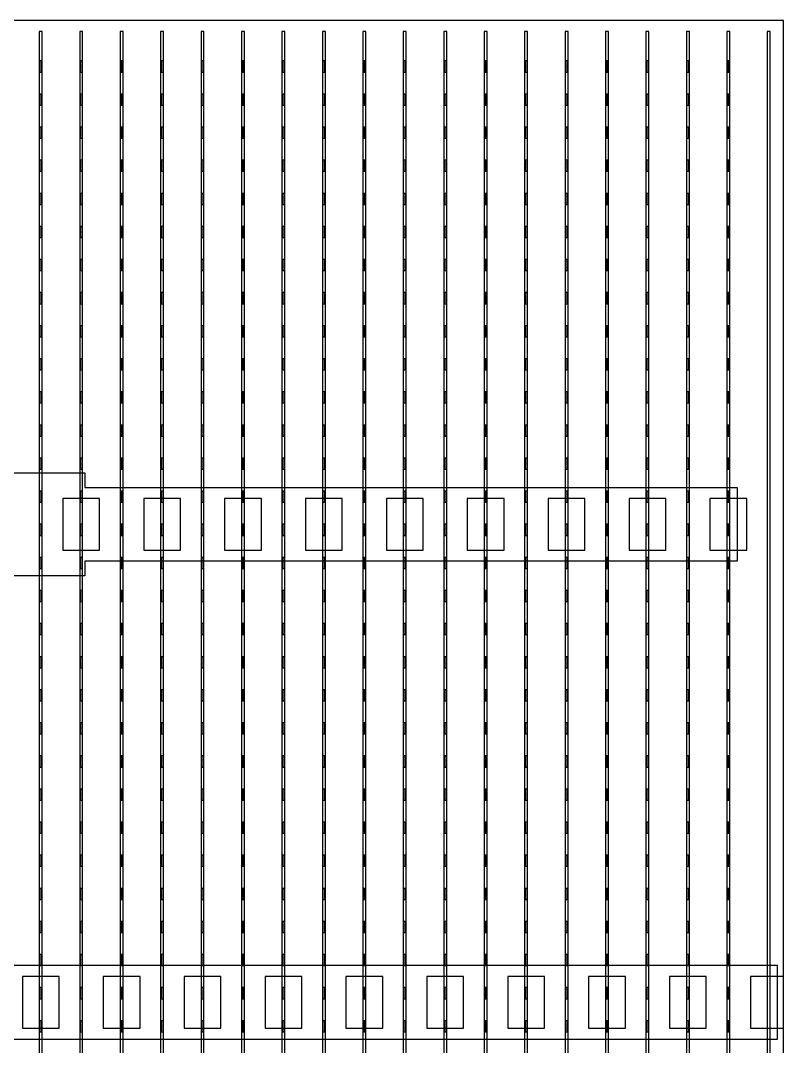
# Model space of a CAD drawing. Header units: millimetres. Extents: x -18 to 142, y -7 to 153.
# Drawn here: x 51.44 to 61.82, y 6.1 to 20.05 of the extents above; entities that cross this region are included whole.
import ezdxf

# ---------------------------------------------------------------- set-up
doc = ezdxf.new("R2010")
doc.units = ezdxf.units.MM
for name, color, linetype in [('BUSBARS', 3, 'Continuous'), ('CONTACT_PADS', 2, 'Continuous'), ('FINGERS', 1, 'Continuous'), ('INSULATION', 2, 'Continuous')]:
    doc.layers.add(name, color=color, linetype=linetype)

msp = doc.modelspace()

# ---------------------------------------------------------------- linework, layer by layer
at = {"layer": 'BUSBARS'}
for points in [[(61.19, 13.7), (61.19, 12.7), (52.32, 12.7), (52.32, 12.5), (51.12, 12.5), (51.12, 12.7), (42.25, 12.7), (42.25, 13.7), (51.12, 13.7), (51.12, 13.9), (52.32, 13.9), (52.32, 13.7), (61.19, 13.7)], [(61.74, 6.2), (61.74, 7.2), (41.7, 7.2), (41.7, 6.2), (61.74, 6.2)]]:
    msp.add_lwpolyline(points, close=True, dxfattribs=at)
at = {"layer": 'CONTACT_PADS'}
for points in [[(51.733, 19.35), (51.733, 19.5), (51.708, 19.5), (51.708, 19.35), (51.733, 19.35)], [(52.283, 19.35), (52.283, 19.5), (52.258, 19.5), (52.258, 19.35), (52.283, 19.35)], [(52.833, 19.35), (52.833, 19.5), (52.808, 19.5), (52.808, 19.35), (52.833, 19.35)], [(53.383, 19.35), (53.383, 19.5), (53.358, 19.5), (53.358, 19.35), (53.383, 19.35)], [(53.933, 19.35), (53.933, 19.5), (53.908, 19.5), (53.908, 19.35), (53.933, 19.35)], [(54.483, 19.35), (54.483, 19.5), (54.458, 19.5), (54.458, 19.35), (54.483, 19.35)], [(55.033, 19.35), (55.033, 19.5), (55.008, 19.5), (55.008, 19.35), (55.033, 19.35)], [(55.583, 19.35), (55.583, 19.5), (55.558, 19.5), (55.558, 19.35), (55.583, 19.35)], [(56.133, 19.35), (56.133, 19.5), (56.108, 19.5), (56.108, 19.35), (56.133, 19.35)], [(56.683, 19.35), (56.683, 19.5), (56.658, 19.5), (56.658, 19.35), (56.683, 19.35)], [(57.233, 19.35), (57.233, 19.5), (57.208, 19.5), (57.208, 19.35), (57.233, 19.35)], [(57.783, 19.35), (57.783, 19.5), (57.758, 19.5), (57.758, 19.35), (57.783, 19.35)], [(58.333, 19.35), (58.333, 19.5), (58.308, 19.5), (58.308, 19.35), (58.333, 19.35)], [(58.883, 19.35), (58.883, 19.5), (58.858, 19.5), (58.858, 19.35), (58.883, 19.35)], [(59.433, 19.35), (59.433, 19.5), (59.408, 19.5), (59.408, 19.35), (59.433, 19.35)], [(59.983, 19.35), (59.983, 19.5), (59.958, 19.5), (59.958, 19.35), (59.983, 19.35)], [(60.533, 19.35), (60.533, 19.5), (60.508, 19.5), (60.508, 19.35), (60.533, 19.35)], [(61.083, 19.35), (61.083, 19.5), (61.058, 19.5), (61.058, 19.35), (61.083, 19.35)], [(51.733, 18.9), (51.733, 19.05), (51.708, 19.05), (51.708, 18.9), (51.733, 18.9)], [(52.283, 18.9), (52.283, 19.05), (52.258, 19.05), (52.258, 18.9), (52.283, 18.9)], [(52.833, 18.9), (52.833, 19.05), (52.808, 19.05), (52.808, 18.9), (52.833, 18.9)], [(53.383, 18.9), (53.383, 19.05), (53.358, 19.05), (53.358, 18.9), (53.383, 18.9)], [(53.933, 18.9), (53.933, 19.05), (53.908, 19.05), (53.908, 18.9), (53.933, 18.9)], [(54.483, 18.9), (54.483, 19.05), (54.458, 19.05), (54.458, 18.9), (54.483, 18.9)], [(55.033, 18.9), (55.033, 19.05), (55.008, 19.05), (55.008, 18.9), (55.033, 18.9)], [(55.583, 18.9), (55.583, 19.05), (55.558, 19.05), (55.558, 18.9), (55.583, 18.9)], [(56.133, 18.9), (56.133, 19.05), (56.108, 19.05), (56.108, 18.9), (56.133, 18.9)], [(56.683, 18.9), (56.683, 19.05), (56.658, 19.05), (56.658, 18.9), (56.683, 18.9)], [(57.233, 18.9), (57.233, 19.05), (57.208, 19.05), (57.208, 18.9), (57.233, 18.9)], [(57.783, 18.9), (57.783, 19.05), (57.758, 19.05), (57.758, 18.9), (57.783, 18.9)], [(58.333, 18.9), (58.333, 19.05), (58.308, 19.05), (58.308, 18.9), (58.333, 18.9)], [(58.883, 18.9), (58.883, 19.05), (58.858, 19.05), (58.858, 18.9), (58.883, 18.9)], [(59.433, 18.9), (59.433, 19.05), (59.408, 19.05), (59.408, 18.9), (59.433, 18.9)], [(59.983, 18.9), (59.983, 19.05), (59.958, 19.05), (59.958, 18.9), (59.983, 18.9)], [(60.533, 18.9), (60.533, 19.05), (60.508, 19.05), (60.508, 18.9), (60.533, 18.9)], [(61.083, 18.9), (61.083, 19.05), (61.058, 19.05), (61.058, 18.9), (61.083, 18.9)], [(51.733, 18.45), (51.733, 18.6), (51.708, 18.6), (51.708, 18.45), (51.733, 18.45)], [(52.283, 18.45), (52.283, 18.6), (52.258, 18.6), (52.258, 18.45), (52.283, 18.45)], [(52.833, 18.45), (52.833, 18.6), (52.808, 18.6), (52.808, 18.45), (52.833, 18.45)], [(53.383, 18.45), (53.383, 18.6), (53.358, 18.6), (53.358, 18.45), (53.383, 18.45)], [(53.933, 18.45), (53.933, 18.6), (53.908, 18.6), (53.908, 18.45), (53.933, 18.45)], [(54.483, 18.45), (54.483, 18.6), (54.458, 18.6), (54.458, 18.45), (54.483, 18.45)], [(55.033, 18.45), (55.033, 18.6), (55.008, 18.6), (55.008, 18.45), (55.033, 18.45)], [(55.583, 18.45), (55.583, 18.6), (55.558, 18.6), (55.558, 18.45), (55.583, 18.45)], [(56.133, 18.45), (56.133, 18.6), (56.108, 18.6), (56.108, 18.45), (56.133, 18.45)], [(56.683, 18.45), (56.683, 18.6), (56.658, 18.6), (56.658, 18.45), (56.683, 18.45)], [(57.233, 18.45), (57.233, 18.6), (57.208, 18.6), (57.208, 18.45), (57.233, 18.45)], [(57.783, 18.45), (57.783, 18.6), (57.758, 18.6), (57.758, 18.45), (57.783, 18.45)], [(58.333, 18.45), (58.333, 18.6), (58.308, 18.6), (58.308, 18.45), (58.333, 18.45)], [(58.883, 18.45), (58.883, 18.6), (58.858, 18.6), (58.858, 18.45), (58.883, 18.45)], [(59.433, 18.45), (59.433, 18.6), (59.408, 18.6), (59.408, 18.45), (59.433, 18.45)], [(59.983, 18.45), (59.983, 18.6), (59.958, 18.6), (59.958, 18.45), (59.983, 18.45)], [(60.533, 18.45), (60.533, 18.6), (60.508, 18.6), (60.508, 18.45), (60.533, 18.45)], [(61.083, 18.45), (61.083, 18.6), (61.058, 18.6), (61.058, 18.45), (61.083, 18.45)], [(51.733, 18), (51.733, 18.15), (51.708, 18.15), (51.708, 18), (51.733, 18)], [(52.283, 18), (52.283, 18.15), (52.258, 18.15), (52.258, 18), (52.283, 18)], [(52.833, 18), (52.833, 18.15), (52.808, 18.15), (52.808, 18), (52.833, 18)], [(53.383, 18), (53.383, 18.15), (53.358, 18.15), (53.358, 18), (53.383, 18)], [(53.933, 18), (53.933, 18.15), (53.908, 18.15), (53.908, 18), (53.933, 18)], [(54.483, 18), (54.483, 18.15), (54.458, 18.15), (54.458, 18), (54.483, 18)], [(55.033, 18), (55.033, 18.15), (55.008, 18.15), (55.008, 18), (55.033, 18)], [(55.583, 18), (55.583, 18.15), (55.558, 18.15), (55.558, 18), (55.583, 18)], [(56.133, 18), (56.133, 18.15), (56.108, 18.15), (56.108, 18), (56.133, 18)], [(56.683, 18), (56.683, 18.15), (56.658, 18.15), (56.658, 18), (56.683, 18)], [(57.233, 18), (57.233, 18.15), (57.208, 18.15), (57.208, 18), (57.233, 18)], [(57.783, 18), (57.783, 18.15), (57.758, 18.15), (57.758, 18), (57.783, 18)], [(58.333, 18), (58.333, 18.15), (58.308, 18.15), (58.308, 18), (58.333, 18)], [(58.883, 18), (58.883, 18.15), (58.858, 18.15), (58.858, 18), (58.883, 18)], [(59.433, 18), (59.433, 18.15), (59.408, 18.15), (59.408, 18), (59.433, 18)], [(59.983, 18), (59.983, 18.15), (59.958, 18.15), (59.958, 18), (59.983, 18)], [(60.533, 18), (60.533, 18.15), (60.508, 18.15), (60.508, 18), (60.533, 18)], [(61.083, 18), (61.083, 18.15), (61.058, 18.15), (61.058, 18), (61.083, 18)], [(51.733, 17.55), (51.733, 17.7), (51.708, 17.7), (51.708, 17.55), (51.733, 17.55)], [(52.283, 17.55), (52.283, 17.7), (52.258, 17.7), (52.258, 17.55), (52.283, 17.55)], [(52.833, 17.55), (52.833, 17.7), (52.808, 17.7), (52.808, 17.55), (52.833, 17.55)], [(53.383, 17.55), (53.383, 17.7), (53.358, 17.7), (53.358, 17.55), (53.383, 17.55)], [(53.933, 17.55), (53.933, 17.7), (53.908, 17.7), (53.908, 17.55), (53.933, 17.55)], [(54.483, 17.55), (54.483, 17.7), (54.458, 17.7), (54.458, 17.55), (54.483, 17.55)], [(55.033, 17.55), (55.033, 17.7), (55.008, 17.7), (55.008, 17.55), (55.033, 17.55)], [(55.583, 17.55), (55.583, 17.7), (55.558, 17.7), (55.558, 17.55), (55.583, 17.55)], [(56.133, 17.55), (56.133, 17.7), (56.108, 17.7), (56.108, 17.55), (56.133, 17.55)], [(56.683, 17.55), (56.683, 17.7), (56.658, 17.7), (56.658, 17.55), (56.683, 17.55)], [(57.233, 17.55), (57.233, 17.7), (57.208, 17.7), (57.208, 17.55), (57.233, 17.55)], [(57.783, 17.55), (57.783, 17.7), (57.758, 17.7), (57.758, 17.55), (57.783, 17.55)], [(58.333, 17.55), (58.333, 17.7), (58.308, 17.7), (58.308, 17.55), (58.333, 17.55)], [(58.883, 17.55), (58.883, 17.7), (58.858, 17.7), (58.858, 17.55), (58.883, 17.55)], [(59.433, 17.55), (59.433, 17.7), (59.408, 17.7), (59.408, 17.55), (59.433, 17.55)], [(59.983, 17.55), (59.983, 17.7), (59.958, 17.7), (59.958, 17.55), (59.983, 17.55)], [(60.533, 17.55), (60.533, 17.7), (60.508, 17.7), (60.508, 17.55), (60.533, 17.55)], [(61.083, 17.55), (61.083, 17.7), (61.058, 17.7), (61.058, 17.55), (61.083, 17.55)], [(51.733, 17.1), (51.733, 17.25), (51.708, 17.25), (51.708, 17.1), (51.733, 17.1)], [(52.283, 17.1), (52.283, 17.25), (52.258, 17.25), (52.258, 17.1), (52.283, 17.1)], [(52.833, 17.1), (52.833, 17.25), (52.808, 17.25), (52.808, 17.1), (52.833, 17.1)], [(53.383, 17.1), (53.383, 17.25), (53.358, 17.25), (53.358, 17.1), (53.383, 17.1)], [(53.933, 17.1), (53.933, 17.25), (53.908, 17.25), (53.908, 17.1), (53.933, 17.1)], [(54.483, 17.1), (54.483, 17.25), (54.458, 17.25), (54.458, 17.1), (54.483, 17.1)], [(55.033, 17.1), (55.033, 17.25), (55.008, 17.25), (55.008, 17.1), (55.033, 17.1)], [(55.583, 17.1), (55.583, 17.25), (55.558, 17.25), (55.558, 17.1), (55.583, 17.1)], [(56.133, 17.1), (56.133, 17.25), (56.108, 17.25), (56.108, 17.1), (56.133, 17.1)], [(56.683, 17.1), (56.683, 17.25), (56.658, 17.25), (56.658, 17.1), (56.683, 17.1)], [(57.233, 17.1), (57.233, 17.25), (57.208, 17.25), (57.208, 17.1), (57.233, 17.1)], [(57.783, 17.1), (57.783, 17.25), (57.758, 17.25), (57.758, 17.1), (57.783, 17.1)], [(58.333, 17.1), (58.333, 17.25), (58.308, 17.25), (58.308, 17.1), (58.333, 17.1)], [(58.883, 17.1), (58.883, 17.25), (58.858, 17.25), (58.858, 17.1), (58.883, 17.1)], [(59.433, 17.1), (59.433, 17.25), (59.408, 17.25), (59.408, 17.1), (59.433, 17.1)], [(59.983, 17.1), (59.983, 17.25), (59.958, 17.25), (59.958, 17.1), (59.983, 17.1)], [(60.533, 17.1), (60.533, 17.25), (60.508, 17.25), (60.508, 17.1), (60.533, 17.1)], [(61.083, 17.1), (61.083, 17.25), (61.058, 17.25), (61.058, 17.1), (61.083, 17.1)], [(51.733, 16.65), (51.733, 16.8), (51.708, 16.8), (51.708, 16.65), (51.733, 16.65)], [(52.283, 16.65), (52.283, 16.8), (52.258, 16.8), (52.258, 16.65), (52.283, 16.65)], [(52.833, 16.65), (52.833, 16.8), (52.808, 16.8), (52.808, 16.65), (52.833, 16.65)], [(53.383, 16.65), (53.383, 16.8), (53.358, 16.8), (53.358, 16.65), (53.383, 16.65)], [(53.933, 16.65), (53.933, 16.8), (53.908, 16.8), (53.908, 16.65), (53.933, 16.65)], [(54.483, 16.65), (54.483, 16.8), (54.458, 16.8), (54.458, 16.65), (54.483, 16.65)], [(55.033, 16.65), (55.033, 16.8), (55.008, 16.8), (55.008, 16.65), (55.033, 16.65)], [(55.583, 16.65), (55.583, 16.8), (55.558, 16.8), (55.558, 16.65), (55.583, 16.65)], [(56.133, 16.65), (56.133, 16.8), (56.108, 16.8), (56.108, 16.65), (56.133, 16.65)], [(56.683, 16.65), (56.683, 16.8), (56.658, 16.8), (56.658, 16.65), (56.683, 16.65)], [(57.233, 16.65), (57.233, 16.8), (57.208, 16.8), (57.208, 16.65), (57.233, 16.65)], [(57.783, 16.65), (57.783, 16.8), (57.758, 16.8), (57.758, 16.65), (57.783, 16.65)], [(58.333, 16.65), (58.333, 16.8), (58.308, 16.8), (58.308, 16.65), (58.333, 16.65)], [(58.883, 16.65), (58.883, 16.8), (58.858, 16.8), (58.858, 16.65), (58.883, 16.65)], [(59.433, 16.65), (59.433, 16.8), (59.408, 16.8), (59.408, 16.65), (59.433, 16.65)], [(59.983, 16.65), (59.983, 16.8), (59.958, 16.8), (59.958, 16.65), (59.983, 16.65)], [(60.533, 16.65), (60.533, 16.8), (60.508, 16.8), (60.508, 16.65), (60.533, 16.65)], [(61.083, 16.65), (61.083, 16.8), (61.058, 16.8), (61.058, 16.65), (61.083, 16.65)], [(51.733, 16.2), (51.733, 16.35), (51.708, 16.35), (51.708, 16.2), (51.733, 16.2)], [(52.283, 16.2), (52.283, 16.35), (52.258, 16.35), (52.258, 16.2), (52.283, 16.2)], [(52.833, 16.2), (52.833, 16.35), (52.808, 16.35), (52.808, 16.2), (52.833, 16.2)], [(53.383, 16.2), (53.383, 16.35), (53.358, 16.35), (53.358, 16.2), (53.383, 16.2)], [(53.933, 16.2), (53.933, 16.35), (53.908, 16.35), (53.908, 16.2), (53.933, 16.2)], [(54.483, 16.2), (54.483, 16.35), (54.458, 16.35), (54.458, 16.2), (54.483, 16.2)], [(55.033, 16.2), (55.033, 16.35), (55.008, 16.35), (55.008, 16.2), (55.033, 16.2)], [(55.583, 16.2), (55.583, 16.35), (55.558, 16.35), (55.558, 16.2), (55.583, 16.2)], [(56.133, 16.2), (56.133, 16.35), (56.108, 16.35), (56.108, 16.2), (56.133, 16.2)], [(56.683, 16.2), (56.683, 16.35), (56.658, 16.35), (56.658, 16.2), (56.683, 16.2)], [(57.233, 16.2), (57.233, 16.35), (57.208, 16.35), (57.208, 16.2), (57.233, 16.2)], [(57.783, 16.2), (57.783, 16.35), (57.758, 16.35), (57.758, 16.2), (57.783, 16.2)], [(58.333, 16.2), (58.333, 16.35), (58.308, 16.35), (58.308, 16.2), (58.333, 16.2)], [(58.883, 16.2), (58.883, 16.35), (58.858, 16.35), (58.858, 16.2), (58.883, 16.2)], [(59.433, 16.2), (59.433, 16.35), (59.408, 16.35), (59.408, 16.2), (59.433, 16.2)], [(59.983, 16.2), (59.983, 16.35), (59.958, 16.35), (59.958, 16.2), (59.983, 16.2)], [(60.533, 16.2), (60.533, 16.35), (60.508, 16.35), (60.508, 16.2), (60.533, 16.2)], [(61.083, 16.2), (61.083, 16.35), (61.058, 16.35), (61.058, 16.2), (61.083, 16.2)], [(51.733, 15.75), (51.733, 15.9), (51.708, 15.9), (51.708, 15.75), (51.733, 15.75)], [(52.283, 15.75), (52.283, 15.9), (52.258, 15.9), (52.258, 15.75), (52.283, 15.75)], [(52.833, 15.75), (52.833, 15.9), (52.808, 15.9), (52.808, 15.75), (52.833, 15.75)], [(53.383, 15.75), (53.383, 15.9), (53.358, 15.9), (53.358, 15.75), (53.383, 15.75)], [(53.933, 15.75), (53.933, 15.9), (53.908, 15.9), (53.908, 15.75), (53.933, 15.75)], [(54.483, 15.75), (54.483, 15.9), (54.458, 15.9), (54.458, 15.75), (54.483, 15.75)], [(55.033, 15.75), (55.033, 15.9), (55.008, 15.9), (55.008, 15.75), (55.033, 15.75)], [(55.583, 15.75), (55.583, 15.9), (55.558, 15.9), (55.558, 15.75), (55.583, 15.75)], [(56.133, 15.75), (56.133, 15.9), (56.108, 15.9), (56.108, 15.75), (56.133, 15.75)], [(56.683, 15.75), (56.683, 15.9), (56.658, 15.9), (56.658, 15.75), (56.683, 15.75)], [(57.233, 15.75), (57.233, 15.9), (57.208, 15.9), (57.208, 15.75), (57.233, 15.75)], [(57.783, 15.75), (57.783, 15.9), (57.758, 15.9), (57.758, 15.75), (57.783, 15.75)], [(58.333, 15.75), (58.333, 15.9), (58.308, 15.9), (58.308, 15.75), (58.333, 15.75)], [(58.883, 15.75), (58.883, 15.9), (58.858, 15.9), (58.858, 15.75), (58.883, 15.75)], [(59.433, 15.75), (59.433, 15.9), (59.408, 15.9), (59.408, 15.75), (59.433, 15.75)], [(59.983, 15.75), (59.983, 15.9), (59.958, 15.9), (59.958, 15.75), (59.983, 15.75)], [(60.533, 15.75), (60.533, 15.9), (60.508, 15.9), (60.508, 15.75), (60.533, 15.75)], [(61.083, 15.75), (61.083, 15.9), (61.058, 15.9), (61.058, 15.75), (61.083, 15.75)], [(51.733, 15.3), (51.733, 15.45), (51.708, 15.45), (51.708, 15.3), (51.733, 15.3)], [(52.283, 15.3), (52.283, 15.45), (52.258, 15.45), (52.258, 15.3), (52.283, 15.3)], [(52.833, 15.3), (52.833, 15.45), (52.808, 15.45), (52.808, 15.3), (52.833, 15.3)], [(53.383, 15.3), (53.383, 15.45), (53.358, 15.45), (53.358, 15.3), (53.383, 15.3)], [(53.933, 15.3), (53.933, 15.45), (53.908, 15.45), (53.908, 15.3), (53.933, 15.3)], [(54.483, 15.3), (54.483, 15.45), (54.458, 15.45), (54.458, 15.3), (54.483, 15.3)], [(55.033, 15.3), (55.033, 15.45), (55.008, 15.45), (55.008, 15.3), (55.033, 15.3)], [(55.583, 15.3), (55.583, 15.45), (55.558, 15.45), (55.558, 15.3), (55.583, 15.3)], [(56.133, 15.3), (56.133, 15.45), (56.108, 15.45), (56.108, 15.3), (56.133, 15.3)], [(56.683, 15.3), (56.683, 15.45), (56.658, 15.45), (56.658, 15.3), (56.683, 15.3)], [(57.233, 15.3), (57.233, 15.45), (57.208, 15.45), (57.208, 15.3), (57.233, 15.3)], [(57.783, 15.3), (57.783, 15.45), (57.758, 15.45), (57.758, 15.3), (57.783, 15.3)], [(58.333, 15.3), (58.333, 15.45), (58.308, 15.45), (58.308, 15.3), (58.333, 15.3)], [(58.883, 15.3), (58.883, 15.45), (58.858, 15.45), (58.858, 15.3), (58.883, 15.3)], [(59.433, 15.3), (59.433, 15.45), (59.408, 15.45), (59.408, 15.3), (59.433, 15.3)], [(59.983, 15.3), (59.983, 15.45), (59.958, 15.45), (59.958, 15.3), (59.983, 15.3)], [(60.533, 15.3), (60.533, 15.45), (60.508, 15.45), (60.508, 15.3), (60.533, 15.3)], [(61.083, 15.3), (61.083, 15.45), (61.058, 15.45), (61.058, 15.3), (61.083, 15.3)], [(51.733, 14.85), (51.733, 15), (51.708, 15), (51.708, 14.85), (51.733, 14.85)], [(52.283, 14.85), (52.283, 15), (52.258, 15), (52.258, 14.85), (52.283, 14.85)], [(52.833, 14.85), (52.833, 15), (52.808, 15), (52.808, 14.85), (52.833, 14.85)], [(53.383, 14.85), (53.383, 15), (53.358, 15), (53.358, 14.85), (53.383, 14.85)], [(53.933, 14.85), (53.933, 15), (53.908, 15), (53.908, 14.85), (53.933, 14.85)], [(54.483, 14.85), (54.483, 15), (54.458, 15), (54.458, 14.85), (54.483, 14.85)], [(55.033, 14.85), (55.033, 15), (55.008, 15), (55.008, 14.85), (55.033, 14.85)], [(55.583, 14.85), (55.583, 15), (55.558, 15), (55.558, 14.85), (55.583, 14.85)], [(56.133, 14.85), (56.133, 15), (56.108, 15), (56.108, 14.85), (56.133, 14.85)], [(56.683, 14.85), (56.683, 15), (56.658, 15), (56.658, 14.85), (56.683, 14.85)], [(57.233, 14.85), (57.233, 15), (57.208, 15), (57.208, 14.85), (57.233, 14.85)], [(57.783, 14.85), (57.783, 15), (57.758, 15), (57.758, 14.85), (57.783, 14.85)], [(58.333, 14.85), (58.333, 15), (58.308, 15), (58.308, 14.85), (58.333, 14.85)], [(58.883, 14.85), (58.883, 15), (58.858, 15), (58.858, 14.85), (58.883, 14.85)], [(59.433, 14.85), (59.433, 15), (59.408, 15), (59.408, 14.85), (59.433, 14.85)], [(59.983, 14.85), (59.983, 15), (59.958, 15), (59.958, 14.85), (59.983, 14.85)], [(60.533, 14.85), (60.533, 15), (60.508, 15), (60.508, 14.85), (60.533, 14.85)], [(61.083, 14.85), (61.083, 15), (61.058, 15), (61.058, 14.85), (61.083, 14.85)], [(51.733, 14.4), (51.733, 14.55), (51.708, 14.55), (51.708, 14.4), (51.733, 14.4)], [(52.283, 14.4), (52.283, 14.55), (52.258, 14.55), (52.258, 14.4), (52.283, 14.4)], [(52.833, 14.4), (52.833, 14.55), (52.808, 14.55), (52.808, 14.4), (52.833, 14.4)], [(53.383, 14.4), (53.383, 14.55), (53.358, 14.55), (53.358, 14.4), (53.383, 14.4)], [(53.933, 14.4), (53.933, 14.55), (53.908, 14.55), (53.908, 14.4), (53.933, 14.4)], [(54.483, 14.4), (54.483, 14.55), (54.458, 14.55), (54.458, 14.4), (54.483, 14.4)], [(55.033, 14.4), (55.033, 14.55), (55.008, 14.55), (55.008, 14.4), (55.033, 14.4)], [(55.583, 14.4), (55.583, 14.55), (55.558, 14.55), (55.558, 14.4), (55.583, 14.4)], [(56.133, 14.4), (56.133, 14.55), (56.108, 14.55), (56.108, 14.4), (56.133, 14.4)], [(56.683, 14.4), (56.683, 14.55), (56.658, 14.55), (56.658, 14.4), (56.683, 14.4)], [(57.233, 14.4), (57.233, 14.55), (57.208, 14.55), (57.208, 14.4), (57.233, 14.4)], [(57.783, 14.4), (57.783, 14.55), (57.758, 14.55), (57.758, 14.4), (57.783, 14.4)], [(58.333, 14.4), (58.333, 14.55), (58.308, 14.55), (58.308, 14.4), (58.333, 14.4)], [(58.883, 14.4), (58.883, 14.55), (58.858, 14.55), (58.858, 14.4), (58.883, 14.4)], [(59.433, 14.4), (59.433, 14.55), (59.408, 14.55), (59.408, 14.4), (59.433, 14.4)], [(59.983, 14.4), (59.983, 14.55), (59.958, 14.55), (59.958, 14.4), (59.983, 14.4)], [(60.533, 14.4), (60.533, 14.55), (60.508, 14.55), (60.508, 14.4), (60.533, 14.4)], [(61.083, 14.4), (61.083, 14.55), (61.058, 14.55), (61.058, 14.4), (61.083, 14.4)], [(51.733, 13.95), (51.733, 14.1), (51.708, 14.1), (51.708, 13.95), (51.733, 13.95)], [(52.283, 13.95), (52.283, 14.1), (52.258, 14.1), (52.258, 13.95), (52.283, 13.95)], [(52.833, 13.95), (52.833, 14.1), (52.808, 14.1), (52.808, 13.95), (52.833, 13.95)], [(53.383, 13.95), (53.383, 14.1), (53.358, 14.1), (53.358, 13.95), (53.383, 13.95)], [(53.933, 13.95), (53.933, 14.1), (53.908, 14.1), (53.908, 13.95), (53.933, 13.95)], [(54.483, 13.95), (54.483, 14.1), (54.458, 14.1), (54.458, 13.95), (54.483, 13.95)], [(55.033, 13.95), (55.033, 14.1), (55.008, 14.1), (55.008, 13.95), (55.033, 13.95)], [(55.583, 13.95), (55.583, 14.1), (55.558, 14.1), (55.558, 13.95), (55.583, 13.95)], [(56.133, 13.95), (56.133, 14.1), (56.108, 14.1), (56.108, 13.95), (56.133, 13.95)], [(56.683, 13.95), (56.683, 14.1), (56.658, 14.1), (56.658, 13.95), (56.683, 13.95)], [(57.233, 13.95), (57.233, 14.1), (57.208, 14.1), (57.208, 13.95), (57.233, 13.95)], [(57.783, 13.95), (57.783, 14.1), (57.758, 14.1), (57.758, 13.95), (57.783, 13.95)], [(58.333, 13.95), (58.333, 14.1), (58.308, 14.1), (58.308, 13.95), (58.333, 13.95)], [(58.883, 13.95), (58.883, 14.1), (58.858, 14.1), (58.858, 13.95), (58.883, 13.95)], [(59.433, 13.95), (59.433, 14.1), (59.408, 14.1), (59.408, 13.95), (59.433, 13.95)], [(59.983, 13.95), (59.983, 14.1), (59.958, 14.1), (59.958, 13.95), (59.983, 13.95)], [(60.533, 13.95), (60.533, 14.1), (60.508, 14.1), (60.508, 13.95), (60.533, 13.95)], [(61.083, 13.95), (61.083, 14.1), (61.058, 14.1), (61.058, 13.95), (61.083, 13.95)], [(51.733, 13.5), (51.733, 13.65), (51.708, 13.65), (51.708, 13.5), (51.733, 13.5)], [(52.283, 13.5), (52.283, 13.65), (52.258, 13.65), (52.258, 13.5), (52.283, 13.5)], [(52.833, 13.5), (52.833, 13.65), (52.808, 13.65), (52.808, 13.5), (52.833, 13.5)], [(53.383, 13.5), (53.383, 13.65), (53.358, 13.65), (53.358, 13.5), (53.383, 13.5)], [(53.933, 13.5), (53.933, 13.65), (53.908, 13.65), (53.908, 13.5), (53.933, 13.5)], [(54.483, 13.5), (54.483, 13.65), (54.458, 13.65), (54.458, 13.5), (54.483, 13.5)], [(55.033, 13.5), (55.033, 13.65), (55.008, 13.65), (55.008, 13.5), (55.033, 13.5)], [(55.583, 13.5), (55.583, 13.65), (55.558, 13.65), (55.558, 13.5), (55.583, 13.5)], [(56.133, 13.5), (56.133, 13.65), (56.108, 13.65), (56.108, 13.5), (56.133, 13.5)], [(56.683, 13.5), (56.683, 13.65), (56.658, 13.65), (56.658, 13.5), (56.683, 13.5)], [(57.233, 13.5), (57.233, 13.65), (57.208, 13.65), (57.208, 13.5), (57.233, 13.5)], [(57.783, 13.5), (57.783, 13.65), (57.758, 13.65), (57.758, 13.5), (57.783, 13.5)], [(58.333, 13.5), (58.333, 13.65), (58.308, 13.65), (58.308, 13.5), (58.333, 13.5)], [(58.883, 13.5), (58.883, 13.65), (58.858, 13.65), (58.858, 13.5), (58.883, 13.5)], [(59.433, 13.5), (59.433, 13.65), (59.408, 13.65), (59.408, 13.5), (59.433, 13.5)], [(59.983, 13.5), (59.983, 13.65), (59.958, 13.65), (59.958, 13.5), (59.983, 13.5)], [(60.533, 13.5), (60.533, 13.65), (60.508, 13.65), (60.508, 13.5), (60.533, 13.5)], [(61.083, 13.5), (61.083, 13.65), (61.058, 13.65), (61.058, 13.5), (61.083, 13.5)], [(51.733, 13.05), (51.733, 13.2), (51.708, 13.2), (51.708, 13.05), (51.733, 13.05)], [(52.283, 13.05), (52.283, 13.2), (52.258, 13.2), (52.258, 13.05), (52.283, 13.05)], [(52.833, 13.05), (52.833, 13.2), (52.808, 13.2), (52.808, 13.05), (52.833, 13.05)], [(53.383, 13.05), (53.383, 13.2), (53.358, 13.2), (53.358, 13.05), (53.383, 13.05)], [(53.933, 13.05), (53.933, 13.2), (53.908, 13.2), (53.908, 13.05), (53.933, 13.05)], [(54.483, 13.05), (54.483, 13.2), (54.458, 13.2), (54.458, 13.05), (54.483, 13.05)], [(55.033, 13.05), (55.033, 13.2), (55.008, 13.2), (55.008, 13.05), (55.033, 13.05)], [(55.583, 13.05), (55.583, 13.2), (55.558, 13.2), (55.558, 13.05), (55.583, 13.05)], [(56.133, 13.05), (56.133, 13.2), (56.108, 13.2), (56.108, 13.05), (56.133, 13.05)], [(56.683, 13.05), (56.683, 13.2), (56.658, 13.2), (56.658, 13.05), (56.683, 13.05)], [(57.233, 13.05), (57.233, 13.2), (57.208, 13.2), (57.208, 13.05), (57.233, 13.05)], [(57.783, 13.05), (57.783, 13.2), (57.758, 13.2), (57.758, 13.05), (57.783, 13.05)], [(58.333, 13.05), (58.333, 13.2), (58.308, 13.2), (58.308, 13.05), (58.333, 13.05)], [(58.883, 13.05), (58.883, 13.2), (58.858, 13.2), (58.858, 13.05), (58.883, 13.05)], [(59.433, 13.05), (59.433, 13.2), (59.408, 13.2), (59.408, 13.05), (59.433, 13.05)], [(59.983, 13.05), (59.983, 13.2), (59.958, 13.2), (59.958, 13.05), (59.983, 13.05)], [(60.533, 13.05), (60.533, 13.2), (60.508, 13.2), (60.508, 13.05), (60.533, 13.05)], [(61.083, 13.05), (61.083, 13.2), (61.058, 13.2), (61.058, 13.05), (61.083, 13.05)], [(51.733, 12.6), (51.733, 12.75), (51.708, 12.75), (51.708, 12.6), (51.733, 12.6)], [(52.283, 12.6), (52.283, 12.75), (52.258, 12.75), (52.258, 12.6), (52.283, 12.6)], [(52.833, 12.6), (52.833, 12.75), (52.808, 12.75), (52.808, 12.6), (52.833, 12.6)], [(53.383, 12.6), (53.383, 12.75), (53.358, 12.75), (53.358, 12.6), (53.383, 12.6)], [(53.933, 12.6), (53.933, 12.75), (53.908, 12.75), (53.908, 12.6), (53.933, 12.6)], [(54.483, 12.6), (54.483, 12.75), (54.458, 12.75), (54.458, 12.6), (54.483, 12.6)], [(55.033, 12.6), (55.033, 12.75), (55.008, 12.75), (55.008, 12.6), (55.033, 12.6)], [(55.583, 12.6), (55.583, 12.75), (55.558, 12.75), (55.558, 12.6), (55.583, 12.6)], [(56.133, 12.6), (56.133, 12.75), (56.108, 12.75), (56.108, 12.6), (56.133, 12.6)], [(56.683, 12.6), (56.683, 12.75), (56.658, 12.75), (56.658, 12.6), (56.683, 12.6)], [(57.233, 12.6), (57.233, 12.75), (57.208, 12.75), (57.208, 12.6), (57.233, 12.6)], [(57.783, 12.6), (57.783, 12.75), (57.758, 12.75), (57.758, 12.6), (57.783, 12.6)], [(58.333, 12.6), (58.333, 12.75), (58.308, 12.75), (58.308, 12.6), (58.333, 12.6)], [(58.883, 12.6), (58.883, 12.75), (58.858, 12.75), (58.858, 12.6), (58.883, 12.6)], [(59.433, 12.6), (59.433, 12.75), (59.408, 12.75), (59.408, 12.6), (59.433, 12.6)], [(59.983, 12.6), (59.983, 12.75), (59.958, 12.75), (59.958, 12.6), (59.983, 12.6)], [(60.533, 12.6), (60.533, 12.75), (60.508, 12.75), (60.508, 12.6), (60.533, 12.6)], [(61.083, 12.6), (61.083, 12.75), (61.058, 12.75), (61.058, 12.6), (61.083, 12.6)], [(51.733, 12.15), (51.733, 12.3), (51.708, 12.3), (51.708, 12.15), (51.733, 12.15)], [(52.283, 12.15), (52.283, 12.3), (52.258, 12.3), (52.258, 12.15), (52.283, 12.15)], [(52.833, 12.15), (52.833, 12.3), (52.808, 12.3), (52.808, 12.15), (52.833, 12.15)], [(53.383, 12.15), (53.383, 12.3), (53.358, 12.3), (53.358, 12.15), (53.383, 12.15)], [(53.933, 12.15), (53.933, 12.3), (53.908, 12.3), (53.908, 12.15), (53.933, 12.15)], [(54.483, 12.15), (54.483, 12.3), (54.458, 12.3), (54.458, 12.15), (54.483, 12.15)], [(55.033, 12.15), (55.033, 12.3), (55.008, 12.3), (55.008, 12.15), (55.033, 12.15)], [(55.583, 12.15), (55.583, 12.3), (55.558, 12.3), (55.558, 12.15), (55.583, 12.15)], [(56.133, 12.15), (56.133, 12.3), (56.108, 12.3), (56.108, 12.15), (56.133, 12.15)], [(56.683, 12.15), (56.683, 12.3), (56.658, 12.3), (56.658, 12.15), (56.683, 12.15)], [(57.233, 12.15), (57.233, 12.3), (57.208, 12.3), (57.208, 12.15), (57.233, 12.15)], [(57.783, 12.15), (57.783, 12.3), (57.758, 12.3), (57.758, 12.15), (57.783, 12.15)], [(58.333, 12.15), (58.333, 12.3), (58.308, 12.3), (58.308, 12.15), (58.333, 12.15)], [(58.883, 12.15), (58.883, 12.3), (58.858, 12.3), (58.858, 12.15), (58.883, 12.15)], [(59.433, 12.15), (59.433, 12.3), (59.408, 12.3), (59.408, 12.15), (59.433, 12.15)], [(59.983, 12.15), (59.983, 12.3), (59.958, 12.3), (59.958, 12.15), (59.983, 12.15)], [(60.533, 12.15), (60.533, 12.3), (60.508, 12.3), (60.508, 12.15), (60.533, 12.15)], [(61.083, 12.15), (61.083, 12.3), (61.058, 12.3), (61.058, 12.15), (61.083, 12.15)], [(51.733, 11.7), (51.733, 11.85), (51.708, 11.85), (51.708, 11.7), (51.733, 11.7)], [(52.283, 11.7), (52.283, 11.85), (52.258, 11.85), (52.258, 11.7), (52.283, 11.7)], [(52.833, 11.7), (52.833, 11.85), (52.808, 11.85), (52.808, 11.7), (52.833, 11.7)], [(53.383, 11.7), (53.383, 11.85), (53.358, 11.85), (53.358, 11.7), (53.383, 11.7)], [(53.933, 11.7), (53.933, 11.85), (53.908, 11.85), (53.908, 11.7), (53.933, 11.7)], [(54.483, 11.7), (54.483, 11.85), (54.458, 11.85), (54.458, 11.7), (54.483, 11.7)], [(55.033, 11.7), (55.033, 11.85), (55.008, 11.85), (55.008, 11.7), (55.033, 11.7)], [(55.583, 11.7), (55.583, 11.85), (55.558, 11.85), (55.558, 11.7), (55.583, 11.7)], [(56.133, 11.7), (56.133, 11.85), (56.108, 11.85), (56.108, 11.7), (56.133, 11.7)], [(56.683, 11.7), (56.683, 11.85), (56.658, 11.85), (56.658, 11.7), (56.683, 11.7)], [(57.233, 11.7), (57.233, 11.85), (57.208, 11.85), (57.208, 11.7), (57.233, 11.7)], [(57.783, 11.7), (57.783, 11.85), (57.758, 11.85), (57.758, 11.7), (57.783, 11.7)], [(58.333, 11.7), (58.333, 11.85), (58.308, 11.85), (58.308, 11.7), (58.333, 11.7)], [(58.883, 11.7), (58.883, 11.85), (58.858, 11.85), (58.858, 11.7), (58.883, 11.7)], [(59.433, 11.7), (59.433, 11.85), (59.408, 11.85), (59.408, 11.7), (59.433, 11.7)], [(59.983, 11.7), (59.983, 11.85), (59.958, 11.85), (59.958, 11.7), (59.983, 11.7)], [(60.533, 11.7), (60.533, 11.85), (60.508, 11.85), (60.508, 11.7), (60.533, 11.7)], [(61.083, 11.7), (61.083, 11.85), (61.058, 11.85), (61.058, 11.7), (61.083, 11.7)], [(51.733, 11.25), (51.733, 11.4), (51.708, 11.4), (51.708, 11.25), (51.733, 11.25)], [(52.283, 11.25), (52.283, 11.4), (52.258, 11.4), (52.258, 11.25), (52.283, 11.25)], [(52.833, 11.25), (52.833, 11.4), (52.808, 11.4), (52.808, 11.25), (52.833, 11.25)], [(53.383, 11.25), (53.383, 11.4), (53.358, 11.4), (53.358, 11.25), (53.383, 11.25)], [(53.933, 11.25), (53.933, 11.4), (53.908, 11.4), (53.908, 11.25), (53.933, 11.25)], [(54.483, 11.25), (54.483, 11.4), (54.458, 11.4), (54.458, 11.25), (54.483, 11.25)], [(55.033, 11.25), (55.033, 11.4), (55.008, 11.4), (55.008, 11.25), (55.033, 11.25)], [(55.583, 11.25), (55.583, 11.4), (55.558, 11.4), (55.558, 11.25), (55.583, 11.25)], [(56.133, 11.25), (56.133, 11.4), (56.108, 11.4), (56.108, 11.25), (56.133, 11.25)], [(56.683, 11.25), (56.683, 11.4), (56.658, 11.4), (56.658, 11.25), (56.683, 11.25)], [(57.233, 11.25), (57.233, 11.4), (57.208, 11.4), (57.208, 11.25), (57.233, 11.25)], [(57.783, 11.25), (57.783, 11.4), (57.758, 11.4), (57.758, 11.25), (57.783, 11.25)], [(58.333, 11.25), (58.333, 11.4), (58.308, 11.4), (58.308, 11.25), (58.333, 11.25)], [(58.883, 11.25), (58.883, 11.4), (58.858, 11.4), (58.858, 11.25), (58.883, 11.25)], [(59.433, 11.25), (59.433, 11.4), (59.408, 11.4), (59.408, 11.25), (59.433, 11.25)], [(59.983, 11.25), (59.983, 11.4), (59.958, 11.4), (59.958, 11.25), (59.983, 11.25)], [(60.533, 11.25), (60.533, 11.4), (60.508, 11.4), (60.508, 11.25), (60.533, 11.25)], [(61.083, 11.25), (61.083, 11.4), (61.058, 11.4), (61.058, 11.25), (61.083, 11.25)], [(51.733, 10.8), (51.733, 10.95), (51.708, 10.95), (51.708, 10.8), (51.733, 10.8)], [(52.283, 10.8), (52.283, 10.95), (52.258, 10.95), (52.258, 10.8), (52.283, 10.8)], [(52.833, 10.8), (52.833, 10.95), (52.808, 10.95), (52.808, 10.8), (52.833, 10.8)], [(53.383, 10.8), (53.383, 10.95), (53.358, 10.95), (53.358, 10.8), (53.383, 10.8)], [(53.933, 10.8), (53.933, 10.95), (53.908, 10.95), (53.908, 10.8), (53.933, 10.8)], [(54.483, 10.8), (54.483, 10.95), (54.458, 10.95), (54.458, 10.8), (54.483, 10.8)], [(55.033, 10.8), (55.033, 10.95), (55.008, 10.95), (55.008, 10.8), (55.033, 10.8)], [(55.583, 10.8), (55.583, 10.95), (55.558, 10.95), (55.558, 10.8), (55.583, 10.8)], [(56.133, 10.8), (56.133, 10.95), (56.108, 10.95), (56.108, 10.8), (56.133, 10.8)], [(56.683, 10.8), (56.683, 10.95), (56.658, 10.95), (56.658, 10.8), (56.683, 10.8)], [(57.233, 10.8), (57.233, 10.95), (57.208, 10.95), (57.208, 10.8), (57.233, 10.8)], [(57.783, 10.8), (57.783, 10.95), (57.758, 10.95), (57.758, 10.8), (57.783, 10.8)], [(58.333, 10.8), (58.333, 10.95), (58.308, 10.95), (58.308, 10.8), (58.333, 10.8)], [(58.883, 10.8), (58.883, 10.95), (58.858, 10.95), (58.858, 10.8), (58.883, 10.8)], [(59.433, 10.8), (59.433, 10.95), (59.408, 10.95), (59.408, 10.8), (59.433, 10.8)], [(59.983, 10.8), (59.983, 10.95), (59.958, 10.95), (59.958, 10.8), (59.983, 10.8)], [(60.533, 10.8), (60.533, 10.95), (60.508, 10.95), (60.508, 10.8), (60.533, 10.8)], [(61.083, 10.8), (61.083, 10.95), (61.058, 10.95), (61.058, 10.8), (61.083, 10.8)], [(51.733, 10.35), (51.733, 10.5), (51.708, 10.5), (51.708, 10.35), (51.733, 10.35)], [(52.283, 10.35), (52.283, 10.5), (52.258, 10.5), (52.258, 10.35), (52.283, 10.35)], [(52.833, 10.35), (52.833, 10.5), (52.808, 10.5), (52.808, 10.35), (52.833, 10.35)], [(53.383, 10.35), (53.383, 10.5), (53.358, 10.5), (53.358, 10.35), (53.383, 10.35)], [(53.933, 10.35), (53.933, 10.5), (53.908, 10.5), (53.908, 10.35), (53.933, 10.35)], [(54.483, 10.35), (54.483, 10.5), (54.458, 10.5), (54.458, 10.35), (54.483, 10.35)], [(55.033, 10.35), (55.033, 10.5), (55.008, 10.5), (55.008, 10.35), (55.033, 10.35)], [(55.583, 10.35), (55.583, 10.5), (55.558, 10.5), (55.558, 10.35), (55.583, 10.35)], [(56.133, 10.35), (56.133, 10.5), (56.108, 10.5), (56.108, 10.35), (56.133, 10.35)], [(56.683, 10.35), (56.683, 10.5), (56.658, 10.5), (56.658, 10.35), (56.683, 10.35)], [(57.233, 10.35), (57.233, 10.5), (57.208, 10.5), (57.208, 10.35), (57.233, 10.35)], [(57.783, 10.35), (57.783, 10.5), (57.758, 10.5), (57.758, 10.35), (57.783, 10.35)], [(58.333, 10.35), (58.333, 10.5), (58.308, 10.5), (58.308, 10.35), (58.333, 10.35)], [(58.883, 10.35), (58.883, 10.5), (58.858, 10.5), (58.858, 10.35), (58.883, 10.35)], [(59.433, 10.35), (59.433, 10.5), (59.408, 10.5), (59.408, 10.35), (59.433, 10.35)], [(59.983, 10.35), (59.983, 10.5), (59.958, 10.5), (59.958, 10.35), (59.983, 10.35)], [(60.533, 10.35), (60.533, 10.5), (60.508, 10.5), (60.508, 10.35), (60.533, 10.35)], [(61.083, 10.35), (61.083, 10.5), (61.058, 10.5), (61.058, 10.35), (61.083, 10.35)], [(51.733, 9.9), (51.733, 10.05), (51.708, 10.05), (51.708, 9.9), (51.733, 9.9)], [(52.283, 9.9), (52.283, 10.05), (52.258, 10.05), (52.258, 9.9), (52.283, 9.9)], [(52.833, 9.9), (52.833, 10.05), (52.808, 10.05), (52.808, 9.9), (52.833, 9.9)], [(53.383, 9.9), (53.383, 10.05), (53.358, 10.05), (53.358, 9.9), (53.383, 9.9)], [(53.933, 9.9), (53.933, 10.05), (53.908, 10.05), (53.908, 9.9), (53.933, 9.9)], [(54.483, 9.9), (54.483, 10.05), (54.458, 10.05), (54.458, 9.9), (54.483, 9.9)], [(55.033, 9.9), (55.033, 10.05), (55.008, 10.05), (55.008, 9.9), (55.033, 9.9)], [(55.583, 9.9), (55.583, 10.05), (55.558, 10.05), (55.558, 9.9), (55.583, 9.9)], [(56.133, 9.9), (56.133, 10.05), (56.108, 10.05), (56.108, 9.9), (56.133, 9.9)], [(56.683, 9.9), (56.683, 10.05), (56.658, 10.05), (56.658, 9.9), (56.683, 9.9)], [(57.233, 9.9), (57.233, 10.05), (57.208, 10.05), (57.208, 9.9), (57.233, 9.9)], [(57.783, 9.9), (57.783, 10.05), (57.758, 10.05), (57.758, 9.9), (57.783, 9.9)], [(58.333, 9.9), (58.333, 10.05), (58.308, 10.05), (58.308, 9.9), (58.333, 9.9)], [(58.883, 9.9), (58.883, 10.05), (58.858, 10.05), (58.858, 9.9), (58.883, 9.9)], [(59.433, 9.9), (59.433, 10.05), (59.408, 10.05), (59.408, 9.9), (59.433, 9.9)], [(59.983, 9.9), (59.983, 10.05), (59.958, 10.05), (59.958, 9.9), (59.983, 9.9)], [(60.533, 9.9), (60.533, 10.05), (60.508, 10.05), (60.508, 9.9), (60.533, 9.9)], [(61.083, 9.9), (61.083, 10.05), (61.058, 10.05), (61.058, 9.9), (61.083, 9.9)], [(51.733, 9.45), (51.733, 9.6), (51.708, 9.6), (51.708, 9.45), (51.733, 9.45)], [(52.283, 9.45), (52.283, 9.6), (52.258, 9.6), (52.258, 9.45), (52.283, 9.45)], [(52.833, 9.45), (52.833, 9.6), (52.808, 9.6), (52.808, 9.45), (52.833, 9.45)], [(53.383, 9.45), (53.383, 9.6), (53.358, 9.6), (53.358, 9.45), (53.383, 9.45)], [(53.933, 9.45), (53.933, 9.6), (53.908, 9.6), (53.908, 9.45), (53.933, 9.45)], [(54.483, 9.45), (54.483, 9.6), (54.458, 9.6), (54.458, 9.45), (54.483, 9.45)], [(55.033, 9.45), (55.033, 9.6), (55.008, 9.6), (55.008, 9.45), (55.033, 9.45)], [(55.583, 9.45), (55.583, 9.6), (55.558, 9.6), (55.558, 9.45), (55.583, 9.45)], [(56.133, 9.45), (56.133, 9.6), (56.108, 9.6), (56.108, 9.45), (56.133, 9.45)], [(56.683, 9.45), (56.683, 9.6), (56.658, 9.6), (56.658, 9.45), (56.683, 9.45)], [(57.233, 9.45), (57.233, 9.6), (57.208, 9.6), (57.208, 9.45), (57.233, 9.45)], [(57.783, 9.45), (57.783, 9.6), (57.758, 9.6), (57.758, 9.45), (57.783, 9.45)], [(58.333, 9.45), (58.333, 9.6), (58.308, 9.6), (58.308, 9.45), (58.333, 9.45)], [(58.883, 9.45), (58.883, 9.6), (58.858, 9.6), (58.858, 9.45), (58.883, 9.45)], [(59.433, 9.45), (59.433, 9.6), (59.408, 9.6), (59.408, 9.45), (59.433, 9.45)], [(59.983, 9.45), (59.983, 9.6), (59.958, 9.6), (59.958, 9.45), (59.983, 9.45)], [(60.533, 9.45), (60.533, 9.6), (60.508, 9.6), (60.508, 9.45), (60.533, 9.45)], [(61.083, 9.45), (61.083, 9.6), (61.058, 9.6), (61.058, 9.45), (61.083, 9.45)], [(51.733, 9), (51.733, 9.15), (51.708, 9.15), (51.708, 9), (51.733, 9)], [(52.283, 9), (52.283, 9.15), (52.258, 9.15), (52.258, 9), (52.283, 9)], [(52.833, 9), (52.833, 9.15), (52.808, 9.15), (52.808, 9), (52.833, 9)], [(53.383, 9), (53.383, 9.15), (53.358, 9.15), (53.358, 9), (53.383, 9)], [(53.933, 9), (53.933, 9.15), (53.908, 9.15), (53.908, 9), (53.933, 9)], [(54.483, 9), (54.483, 9.15), (54.458, 9.15), (54.458, 9), (54.483, 9)], [(55.033, 9), (55.033, 9.15), (55.008, 9.15), (55.008, 9), (55.033, 9)], [(55.583, 9), (55.583, 9.15), (55.558, 9.15), (55.558, 9), (55.583, 9)], [(56.133, 9), (56.133, 9.15), (56.108, 9.15), (56.108, 9), (56.133, 9)], [(56.683, 9), (56.683, 9.15), (56.658, 9.15), (56.658, 9), (56.683, 9)], [(57.233, 9), (57.233, 9.15), (57.208, 9.15), (57.208, 9), (57.233, 9)], [(57.783, 9), (57.783, 9.15), (57.758, 9.15), (57.758, 9), (57.783, 9)], [(58.333, 9), (58.333, 9.15), (58.308, 9.15), (58.308, 9), (58.333, 9)], [(58.883, 9), (58.883, 9.15), (58.858, 9.15), (58.858, 9), (58.883, 9)], [(59.433, 9), (59.433, 9.15), (59.408, 9.15), (59.408, 9), (59.433, 9)], [(59.983, 9), (59.983, 9.15), (59.958, 9.15), (59.958, 9), (59.983, 9)], [(60.533, 9), (60.533, 9.15), (60.508, 9.15), (60.508, 9), (60.533, 9)], [(61.083, 9), (61.083, 9.15), (61.058, 9.15), (61.058, 9), (61.083, 9)], [(51.733, 8.55), (51.733, 8.7), (51.708, 8.7), (51.708, 8.55), (51.733, 8.55)], [(52.283, 8.55), (52.283, 8.7), (52.258, 8.7), (52.258, 8.55), (52.283, 8.55)], [(52.833, 8.55), (52.833, 8.7), (52.808, 8.7), (52.808, 8.55), (52.833, 8.55)], [(53.383, 8.55), (53.383, 8.7), (53.358, 8.7), (53.358, 8.55), (53.383, 8.55)], [(53.933, 8.55), (53.933, 8.7), (53.908, 8.7), (53.908, 8.55), (53.933, 8.55)], [(54.483, 8.55), (54.483, 8.7), (54.458, 8.7), (54.458, 8.55), (54.483, 8.55)], [(55.033, 8.55), (55.033, 8.7), (55.008, 8.7), (55.008, 8.55), (55.033, 8.55)], [(55.583, 8.55), (55.583, 8.7), (55.558, 8.7), (55.558, 8.55), (55.583, 8.55)], [(56.133, 8.55), (56.133, 8.7), (56.108, 8.7), (56.108, 8.55), (56.133, 8.55)], [(56.683, 8.55), (56.683, 8.7), (56.658, 8.7), (56.658, 8.55), (56.683, 8.55)], [(57.233, 8.55), (57.233, 8.7), (57.208, 8.7), (57.208, 8.55), (57.233, 8.55)], [(57.783, 8.55), (57.783, 8.7), (57.758, 8.7), (57.758, 8.55), (57.783, 8.55)], [(58.333, 8.55), (58.333, 8.7), (58.308, 8.7), (58.308, 8.55), (58.333, 8.55)], [(58.883, 8.55), (58.883, 8.7), (58.858, 8.7), (58.858, 8.55), (58.883, 8.55)], [(59.433, 8.55), (59.433, 8.7), (59.408, 8.7), (59.408, 8.55), (59.433, 8.55)], [(59.983, 8.55), (59.983, 8.7), (59.958, 8.7), (59.958, 8.55), (59.983, 8.55)], [(60.533, 8.55), (60.533, 8.7), (60.508, 8.7), (60.508, 8.55), (60.533, 8.55)], [(61.083, 8.55), (61.083, 8.7), (61.058, 8.7), (61.058, 8.55), (61.083, 8.55)], [(51.733, 8.1), (51.733, 8.25), (51.708, 8.25), (51.708, 8.1), (51.733, 8.1)], [(52.283, 8.1), (52.283, 8.25), (52.258, 8.25), (52.258, 8.1), (52.283, 8.1)], [(52.833, 8.1), (52.833, 8.25), (52.808, 8.25), (52.808, 8.1), (52.833, 8.1)], [(53.383, 8.1), (53.383, 8.25), (53.358, 8.25), (53.358, 8.1), (53.383, 8.1)], [(53.933, 8.1), (53.933, 8.25), (53.908, 8.25), (53.908, 8.1), (53.933, 8.1)], [(54.483, 8.1), (54.483, 8.25), (54.458, 8.25), (54.458, 8.1), (54.483, 8.1)], [(55.033, 8.1), (55.033, 8.25), (55.008, 8.25), (55.008, 8.1), (55.033, 8.1)], [(55.583, 8.1), (55.583, 8.25), (55.558, 8.25), (55.558, 8.1), (55.583, 8.1)], [(56.133, 8.1), (56.133, 8.25), (56.108, 8.25), (56.108, 8.1), (56.133, 8.1)], [(56.683, 8.1), (56.683, 8.25), (56.658, 8.25), (56.658, 8.1), (56.683, 8.1)], [(57.233, 8.1), (57.233, 8.25), (57.208, 8.25), (57.208, 8.1), (57.233, 8.1)], [(57.783, 8.1), (57.783, 8.25), (57.758, 8.25), (57.758, 8.1), (57.783, 8.1)], [(58.333, 8.1), (58.333, 8.25), (58.308, 8.25), (58.308, 8.1), (58.333, 8.1)], [(58.883, 8.1), (58.883, 8.25), (58.858, 8.25), (58.858, 8.1), (58.883, 8.1)], [(59.433, 8.1), (59.433, 8.25), (59.408, 8.25), (59.408, 8.1), (59.433, 8.1)], [(59.983, 8.1), (59.983, 8.25), (59.958, 8.25), (59.958, 8.1), (59.983, 8.1)], [(60.533, 8.1), (60.533, 8.25), (60.508, 8.25), (60.508, 8.1), (60.533, 8.1)], [(61.083, 8.1), (61.083, 8.25), (61.058, 8.25), (61.058, 8.1), (61.083, 8.1)], [(51.733, 7.65), (51.733, 7.8), (51.708, 7.8), (51.708, 7.65), (51.733, 7.65)], [(52.283, 7.65), (52.283, 7.8), (52.258, 7.8), (52.258, 7.65), (52.283, 7.65)], [(52.833, 7.65), (52.833, 7.8), (52.808, 7.8), (52.808, 7.65), (52.833, 7.65)], [(53.383, 7.65), (53.383, 7.8), (53.358, 7.8), (53.358, 7.65), (53.383, 7.65)], [(53.933, 7.65), (53.933, 7.8), (53.908, 7.8), (53.908, 7.65), (53.933, 7.65)], [(54.483, 7.65), (54.483, 7.8), (54.458, 7.8), (54.458, 7.65), (54.483, 7.65)], [(55.033, 7.65), (55.033, 7.8), (55.008, 7.8), (55.008, 7.65), (55.033, 7.65)], [(55.583, 7.65), (55.583, 7.8), (55.558, 7.8), (55.558, 7.65), (55.583, 7.65)], [(56.133, 7.65), (56.133, 7.8), (56.108, 7.8), (56.108, 7.65), (56.133, 7.65)], [(56.683, 7.65), (56.683, 7.8), (56.658, 7.8), (56.658, 7.65), (56.683, 7.65)], [(57.233, 7.65), (57.233, 7.8), (57.208, 7.8), (57.208, 7.65), (57.233, 7.65)], [(57.783, 7.65), (57.783, 7.8), (57.758, 7.8), (57.758, 7.65), (57.783, 7.65)], [(58.333, 7.65), (58.333, 7.8), (58.308, 7.8), (58.308, 7.65), (58.333, 7.65)], [(58.883, 7.65), (58.883, 7.8), (58.858, 7.8), (58.858, 7.65), (58.883, 7.65)], [(59.433, 7.65), (59.433, 7.8), (59.408, 7.8), (59.408, 7.65), (59.433, 7.65)], [(59.983, 7.65), (59.983, 7.8), (59.958, 7.8), (59.958, 7.65), (59.983, 7.65)], [(60.533, 7.65), (60.533, 7.8), (60.508, 7.8), (60.508, 7.65), (60.533, 7.65)], [(61.083, 7.65), (61.083, 7.8), (61.058, 7.8), (61.058, 7.65), (61.083, 7.65)], [(51.733, 7.2), (51.733, 7.35), (51.708, 7.35), (51.708, 7.2), (51.733, 7.2)], [(52.283, 7.2), (52.283, 7.35), (52.258, 7.35), (52.258, 7.2), (52.283, 7.2)], [(52.833, 7.2), (52.833, 7.35), (52.808, 7.35), (52.808, 7.2), (52.833, 7.2)], [(53.383, 7.2), (53.383, 7.35), (53.358, 7.35), (53.358, 7.2), (53.383, 7.2)], [(53.933, 7.2), (53.933, 7.35), (53.908, 7.35), (53.908, 7.2), (53.933, 7.2)], [(54.483, 7.2), (54.483, 7.35), (54.458, 7.35), (54.458, 7.2), (54.483, 7.2)], [(55.033, 7.2), (55.033, 7.35), (55.008, 7.35), (55.008, 7.2), (55.033, 7.2)], [(55.583, 7.2), (55.583, 7.35), (55.558, 7.35), (55.558, 7.2), (55.583, 7.2)], [(56.133, 7.2), (56.133, 7.35), (56.108, 7.35), (56.108, 7.2), (56.133, 7.2)], [(56.683, 7.2), (56.683, 7.35), (56.658, 7.35), (56.658, 7.2), (56.683, 7.2)], [(57.233, 7.2), (57.233, 7.35), (57.208, 7.35), (57.208, 7.2), (57.233, 7.2)], [(57.783, 7.2), (57.783, 7.35), (57.758, 7.35), (57.758, 7.2), (57.783, 7.2)], [(58.333, 7.2), (58.333, 7.35), (58.308, 7.35), (58.308, 7.2), (58.333, 7.2)], [(58.883, 7.2), (58.883, 7.35), (58.858, 7.35), (58.858, 7.2), (58.883, 7.2)], [(59.433, 7.2), (59.433, 7.35), (59.408, 7.35), (59.408, 7.2), (59.433, 7.2)], [(59.983, 7.2), (59.983, 7.35), (59.958, 7.35), (59.958, 7.2), (59.983, 7.2)], [(60.533, 7.2), (60.533, 7.35), (60.508, 7.35), (60.508, 7.2), (60.533, 7.2)], [(61.083, 7.2), (61.083, 7.35), (61.058, 7.35), (61.058, 7.2), (61.083, 7.2)], [(51.733, 6.75), (51.733, 6.9), (51.708, 6.9), (51.708, 6.75), (51.733, 6.75)], [(52.283, 6.75), (52.283, 6.9), (52.258, 6.9), (52.258, 6.75), (52.283, 6.75)], [(52.833, 6.75), (52.833, 6.9), (52.808, 6.9), (52.808, 6.75), (52.833, 6.75)], [(53.383, 6.75), (53.383, 6.9), (53.358, 6.9), (53.358, 6.75), (53.383, 6.75)], [(53.933, 6.75), (53.933, 6.9), (53.908, 6.9), (53.908, 6.75), (53.933, 6.75)], [(54.483, 6.75), (54.483, 6.9), (54.458, 6.9), (54.458, 6.75), (54.483, 6.75)], [(55.033, 6.75), (55.033, 6.9), (55.008, 6.9), (55.008, 6.75), (55.033, 6.75)], [(55.583, 6.75), (55.583, 6.9), (55.558, 6.9), (55.558, 6.75), (55.583, 6.75)], [(56.133, 6.75), (56.133, 6.9), (56.108, 6.9), (56.108, 6.75), (56.133, 6.75)], [(56.683, 6.75), (56.683, 6.9), (56.658, 6.9), (56.658, 6.75), (56.683, 6.75)], [(57.233, 6.75), (57.233, 6.9), (57.208, 6.9), (57.208, 6.75), (57.233, 6.75)], [(57.783, 6.75), (57.783, 6.9), (57.758, 6.9), (57.758, 6.75), (57.783, 6.75)], [(58.333, 6.75), (58.333, 6.9), (58.308, 6.9), (58.308, 6.75), (58.333, 6.75)], [(58.883, 6.75), (58.883, 6.9), (58.858, 6.9), (58.858, 6.75), (58.883, 6.75)], [(59.433, 6.75), (59.433, 6.9), (59.408, 6.9), (59.408, 6.75), (59.433, 6.75)], [(59.983, 6.75), (59.983, 6.9), (59.958, 6.9), (59.958, 6.75), (59.983, 6.75)], [(60.533, 6.75), (60.533, 6.9), (60.508, 6.9), (60.508, 6.75), (60.533, 6.75)], [(61.083, 6.75), (61.083, 6.9), (61.058, 6.9), (61.058, 6.75), (61.083, 6.75)], [(51.733, 6.3), (51.733, 6.45), (51.708, 6.45), (51.708, 6.3), (51.733, 6.3)], [(52.283, 6.3), (52.283, 6.45), (52.258, 6.45), (52.258, 6.3), (52.283, 6.3)], [(52.833, 6.3), (52.833, 6.45), (52.808, 6.45), (52.808, 6.3), (52.833, 6.3)], [(53.383, 6.3), (53.383, 6.45), (53.358, 6.45), (53.358, 6.3), (53.383, 6.3)], [(53.933, 6.3), (53.933, 6.45), (53.908, 6.45), (53.908, 6.3), (53.933, 6.3)], [(54.483, 6.3), (54.483, 6.45), (54.458, 6.45), (54.458, 6.3), (54.483, 6.3)], [(55.033, 6.3), (55.033, 6.45), (55.008, 6.45), (55.008, 6.3), (55.033, 6.3)], [(55.583, 6.3), (55.583, 6.45), (55.558, 6.45), (55.558, 6.3), (55.583, 6.3)], [(56.133, 6.3), (56.133, 6.45), (56.108, 6.45), (56.108, 6.3), (56.133, 6.3)], [(56.683, 6.3), (56.683, 6.45), (56.658, 6.45), (56.658, 6.3), (56.683, 6.3)], [(57.233, 6.3), (57.233, 6.45), (57.208, 6.45), (57.208, 6.3), (57.233, 6.3)], [(57.783, 6.3), (57.783, 6.45), (57.758, 6.45), (57.758, 6.3), (57.783, 6.3)], [(58.333, 6.3), (58.333, 6.45), (58.308, 6.45), (58.308, 6.3), (58.333, 6.3)], [(58.883, 6.3), (58.883, 6.45), (58.858, 6.45), (58.858, 6.3), (58.883, 6.3)], [(59.433, 6.3), (59.433, 6.45), (59.408, 6.45), (59.408, 6.3), (59.433, 6.3)], [(59.983, 6.3), (59.983, 6.45), (59.958, 6.45), (59.958, 6.3), (59.983, 6.3)], [(60.533, 6.3), (60.533, 6.45), (60.508, 6.45), (60.508, 6.3), (60.533, 6.3)], [(61.083, 6.3), (61.083, 6.45), (61.058, 6.45), (61.058, 6.3), (61.083, 6.3)]]:
    msp.add_lwpolyline(points, close=True, dxfattribs=at)
at = {"layer": 'FINGERS'}
for points in [[(51.74, 0), (51.74, 19.9), (51.7, 19.9), (51.7, 0), (51.74, 0)], [(52.29, 0), (52.29, 19.9), (52.25, 19.9), (52.25, 0), (52.29, 0)], [(52.84, 0), (52.84, 19.9), (52.8, 19.9), (52.8, 0), (52.84, 0)], [(53.39, 0), (53.39, 19.9), (53.35, 19.9), (53.35, 0), (53.39, 0)], [(53.94, 0), (53.94, 19.9), (53.9, 19.9), (53.9, 0), (53.94, 0)], [(54.49, 0), (54.49, 19.9), (54.45, 19.9), (54.45, 0), (54.49, 0)], [(55.04, 0), (55.04, 19.9), (55, 19.9), (55, 0), (55.04, 0)], [(55.59, 0), (55.59, 19.9), (55.55, 19.9), (55.55, 0), (55.59, 0)], [(56.14, 0), (56.14, 19.9), (56.1, 19.9), (56.1, 0), (56.14, 0)], [(56.69, 0), (56.69, 19.9), (56.65, 19.9), (56.65, 0), (56.69, 0)], [(57.24, 0), (57.24, 19.9), (57.2, 19.9), (57.2, 0), (57.24, 0)], [(57.79, 0), (57.79, 19.9), (57.75, 19.9), (57.75, 0), (57.79, 0)], [(58.34, 0), (58.34, 19.9), (58.3, 19.9), (58.3, 0), (58.34, 0)], [(58.89, 0), (58.89, 19.9), (58.85, 19.9), (58.85, 0), (58.89, 0)], [(59.44, 0), (59.44, 19.9), (59.4, 19.9), (59.4, 0), (59.44, 0)], [(59.99, 0), (59.99, 19.9), (59.95, 19.9), (59.95, 0), (59.99, 0)], [(60.54, 0), (60.54, 19.9), (60.5, 19.9), (60.5, 0), (60.54, 0)], [(61.09, 0), (61.09, 19.9), (61.05, 19.9), (61.05, 0), (61.09, 0)], [(61.64, 0), (61.64, 19.9), (61.6, 19.9), (61.6, 0), (61.64, 0)]]:
    msp.add_lwpolyline(points, close=True, dxfattribs=at)
at = {"layer": 'INSULATION'}
for points in [[(61.82, -0.15), (61.82, 20.05), (41.62, 20.05), (41.62, -0.15), (61.82, -0.15)], [(52.52, 12.85), (52.52, 13.55), (52.02, 13.55), (52.02, 12.85), (52.52, 12.85)], [(53.62, 12.85), (53.62, 13.55), (53.12, 13.55), (53.12, 12.85), (53.62, 12.85)], [(54.72, 12.85), (54.72, 13.55), (54.22, 13.55), (54.22, 12.85), (54.72, 12.85)], [(55.82, 12.85), (55.82, 13.55), (55.32, 13.55), (55.32, 12.85), (55.82, 12.85)], [(56.92, 12.85), (56.92, 13.55), (56.42, 13.55), (56.42, 12.85), (56.92, 12.85)], [(58.02, 12.85), (58.02, 13.55), (57.52, 13.55), (57.52, 12.85), (58.02, 12.85)], [(59.12, 12.85), (59.12, 13.55), (58.62, 13.55), (58.62, 12.85), (59.12, 12.85)], [(60.22, 12.85), (60.22, 13.55), (59.72, 13.55), (59.72, 12.85), (60.22, 12.85)], [(61.32, 12.85), (61.32, 13.55), (60.82, 13.55), (60.82, 12.85), (61.32, 12.85)], [(51.97, 6.35), (51.97, 7.05), (51.47, 7.05), (51.47, 6.35), (51.97, 6.35)], [(53.07, 6.35), (53.07, 7.05), (52.57, 7.05), (52.57, 6.35), (53.07, 6.35)], [(54.17, 6.35), (54.17, 7.05), (53.67, 7.05), (53.67, 6.35), (54.17, 6.35)], [(55.27, 6.35), (55.27, 7.05), (54.77, 7.05), (54.77, 6.35), (55.27, 6.35)], [(56.37, 6.35), (56.37, 7.05), (55.87, 7.05), (55.87, 6.35), (56.37, 6.35)], [(57.47, 6.35), (57.47, 7.05), (56.97, 7.05), (56.97, 6.35), (57.47, 6.35)], [(58.57, 6.35), (58.57, 7.05), (58.07, 7.05), (58.07, 6.35), (58.57, 6.35)], [(59.67, 6.35), (59.67, 7.05), (59.17, 7.05), (59.17, 6.35), (59.67, 6.35)], [(60.77, 6.35), (60.77, 7.05), (60.27, 7.05), (60.27, 6.35), (60.77, 6.35)], [(61.82, 6.35), (61.82, 7.05), (61.37, 7.05), (61.37, 6.35), (61.82, 6.35)]]:
    msp.add_lwpolyline(points, close=True, dxfattribs=at)

doc.saveas('drawing.dxf')
